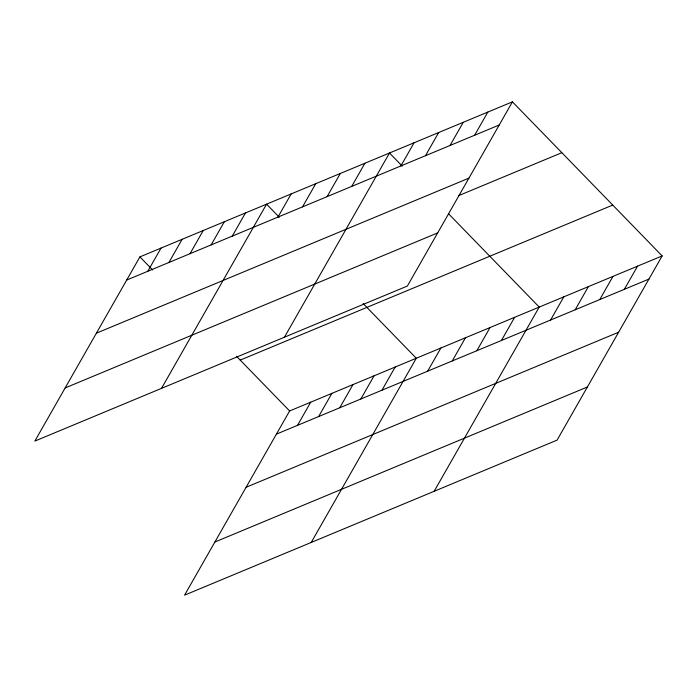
<?xml version="1.0" encoding="UTF-8"?>
<svg xmlns="http://www.w3.org/2000/svg" width="697" height="697" viewBox="0 0 697 697"><rect width="100%" height="100%" fill="white"/><g stroke="black" fill="none" stroke-linecap="round" stroke-linejoin="round"><path stroke-width="1.05" d="M512.434 101.84L139.914 256.879L34.85 441.079L407.37 286.04L512.434 101.84L662.15 255.921L557.086 440.121L184.566 595.16L289.63 410.96L662.15 255.921M147.816 271.255L161.024 248.097M168.927 262.473L182.135 239.306M190.028 253.682L203.245 230.524M211.139 244.9L224.356 221.733M232.249 236.117L245.466 212.951M161.504 388.368L266.568 204.169L279.297 217.264M277.946 217.098L291.154 193.932M302.533 206.861L315.741 183.703M327.12 196.632L340.328 173.466M351.706 186.395L364.914 163.237M284.437 337.2L389.501 153L402.23 166.104M400.88 165.938L414.088 142.772M425.466 155.701L438.674 132.535M450.044 145.473L463.261 122.306M297.532 425.336L310.74 402.178M474.631 135.235L487.848 112.069M318.642 416.553L331.85 393.387M339.753 407.762L352.961 384.605M360.854 398.98L374.071 375.814M381.965 390.198L395.182 367.031M311.219 542.449L416.292 358.249L363.137 303.543M427.662 371.179L440.879 348.012M452.248 360.941L465.465 337.784M476.835 350.713L490.043 327.546M501.422 340.476L514.63 317.318M434.153 491.28L539.217 307.081L448.641 213.866M550.595 320.019L563.803 296.852M575.182 309.782L588.39 286.615M599.768 299.553L612.977 276.387M624.355 289.316L637.563 266.149M126.706 280.046L499.218 125.007M96.395 333.183L468.907 178.144M458.574 195.665L561.843 152.687M65.161 387.941L437.681 232.903M240.23 360.114L612.741 205.075M276.421 434.126L648.942 279.088M246.111 487.264L618.622 332.225M214.876 542.022L587.397 386.983M139.914 256.879L152.643 269.974M236.483 356.263L289.63 410.96"/></g></svg>
